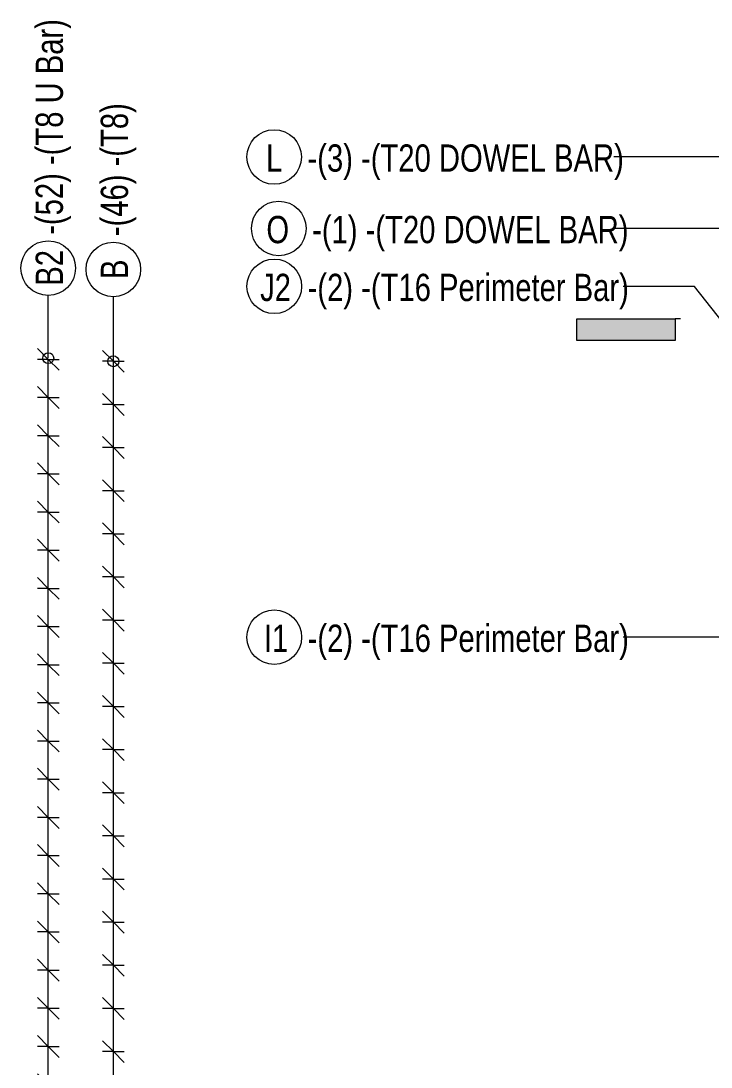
# Model space of a CAD drawing. Header units: millimetres. Extents: x 6744 to 22888, y -3063 to 10037.
# Drawn here: x 6826 to 9986, y 4366 to 9159 of the extents above; entities that cross this region are included whole.
import ezdxf

# ---------------------------------------------------------------- set-up
doc = ezdxf.new("R2010")
doc.units = ezdxf.units.MM
for name, color, linetype, lineweight in [('A-ANNO-DIMS', 211, 'Continuous', 9), ('A-ANNO-DIMS-50', 211, 'Continuous', 9), ('G-ANNO-SYMB', 111, 'Continuous', 9), ('S-RBAR-IDEN', 171, 'Continuous', 9)]:
    doc.layers.add(name, color=color, linetype=linetype, lineweight=lineweight)
doc.styles.add('Arial_1', font='arial.ttf', dxfattribs={"height": 119.0625})
doc.styles.add('Nirmala UI Semilight', font='NirmalaS.ttf', dxfattribs={"width": 0.8, "height": 125})
doc.dimstyles.new('Arrow_Filled_-_2_5_NI_UI_1', dxfattribs={"dimscale": 304.8, "dimtxt": 130.920493, "dimasz": 0.328084, "dimexe": 0.164042, "dimexo": 0.0625, "dimgap": 0.164042, "dimtad": 1, "dimdec": 4, "dimzin": 0, "dimdsep": 46, "dimtxsty": 'Arial_1', "dimblk1": 'OBLIQUE', "dimblk2": 'OBLIQUE', "dimsah": 1, "dimcen": 0.09, "dimazin": 0, "dimtfac": 1, "dimtdec": 4, "dimtix": 1, "dimtmove": 0, "dimatfit": 3, "dimfxl": 0.164042, "dimfxlon": 1, "dimtvp": 1, "dimtolj": 1, "dimtzin": 0, "dimarcsym": 2})

# ---------------------------------------------------------------- blocks, each defined once
blk = doc.blocks.new('Detail View - M_Section Tail - Filled Horizontal-14034-Elevation Front 1')
at = {"layer": 'G-ANNO-SYMB'}
blk.add_hatch(color=256, dxfattribs=at).paths.add_polyline_path([(9822.2, 7694.8), (9822.2, 7794.8), (9372.2, 7794.8), (9372.2, 7694.8)])
for p, q in [((9372.2, 7694.8), (9372.2, 7794.8)), ((9372.2, 7794.8), (9822.2, 7794.8)), ((9822.2, 7794.8), (9822.2, 7694.8)), ((9822.2, 7694.8), (9372.2, 7694.8))]:
    blk.add_line(p, q, dxfattribs=at)
blk = doc.blocks.new('M_Rebar Tag_rfa MARK - ARROW-794226-Elevation Front 1')
at = {"layer": 'S-RBAR-IDEN'}
blk.add_circle((7986, 7943.3), 125, dxfattribs=at)
blk = doc.blocks.new('DIMBLOCK171-Elevation Front 1')
at = {"layer": 'A-ANNO-DIMS-50'}
for p, q in [((7249, 4437.3), (7199, 4487.3)), ((7249, 4437.3), (7199, 4437.3)), ((7249, 4239.7), (7249, 4437.3)), ((7249, 4437.3), (7299, 4387.3)), ((7249, 4437.3), (7299, 4437.3)), ((7249, 4239.7), (7199, 4289.7)), ((7249, 4239.7), (7199, 4239.7)), ((7249, 4239.7), (7299, 4189.7)), ((7249, 4239.7), (7299, 4239.7))]:
    blk.add_line(p, q, dxfattribs=at)
blk = doc.blocks.new('_Oblique')
at = {"color": 0, "linetype": 'ByBlock', "lineweight": -2}
blk.add_line((-0.5, -0.5), (0.5, 0.5), dxfattribs=at)
blk = doc.blocks.new('DIMBLOCK172-Elevation Front 1')
at = {"layer": 'A-ANNO-DIMS-50'}
for p, q in [((7249, 4635), (7199, 4685)), ((7249, 4635), (7199, 4635)), ((7249, 4437.3), (7249, 4635)), ((7249, 4635), (7299, 4585)), ((7249, 4635), (7299, 4635)), ((7249, 4437.3), (7199, 4487.3)), ((7249, 4437.3), (7199, 4437.3)), ((7249, 4437.3), (7299, 4387.3)), ((7249, 4437.3), (7299, 4437.3))]:
    blk.add_line(p, q, dxfattribs=at)
blk = doc.blocks.new('DIMBLOCK173-Elevation Front 1')
at = {"layer": 'A-ANNO-DIMS-50'}
for p, q in [((7249, 4832.7), (7199, 4882.7)), ((7249, 4832.7), (7199, 4832.7)), ((7249, 4635), (7249, 4832.7)), ((7249, 4832.7), (7299, 4782.7)), ((7249, 4832.7), (7299, 4832.7)), ((7249, 4635), (7199, 4685)), ((7249, 4635), (7199, 4635)), ((7249, 4635), (7299, 4585)), ((7249, 4635), (7299, 4635))]:
    blk.add_line(p, q, dxfattribs=at)
blk = doc.blocks.new('DIMBLOCK174-Elevation Front 1')
at = {"layer": 'A-ANNO-DIMS-50'}
for p, q in [((7249, 5030.3), (7199, 5080.3)), ((7249, 5030.3), (7199, 5030.3)), ((7249, 4832.7), (7249, 5030.3)), ((7249, 5030.3), (7299, 4980.3)), ((7249, 5030.3), (7299, 5030.3)), ((7249, 4832.7), (7199, 4882.7)), ((7249, 4832.7), (7199, 4832.7)), ((7249, 4832.7), (7299, 4782.7)), ((7249, 4832.7), (7299, 4832.7))]:
    blk.add_line(p, q, dxfattribs=at)
blk = doc.blocks.new('DIMBLOCK175-Elevation Front 1')
at = {"layer": 'A-ANNO-DIMS-50'}
for p, q in [((7249, 5228), (7199, 5278)), ((7249, 5228), (7199, 5228)), ((7249, 5030.3), (7249, 5228)), ((7249, 5228), (7299, 5178)), ((7249, 5228), (7299, 5228)), ((7249, 5030.3), (7199, 5080.3)), ((7249, 5030.3), (7199, 5030.3)), ((7249, 5030.3), (7299, 4980.3)), ((7249, 5030.3), (7299, 5030.3))]:
    blk.add_line(p, q, dxfattribs=at)
blk = doc.blocks.new('DIMBLOCK176-Elevation Front 1')
at = {"layer": 'A-ANNO-DIMS-50'}
for p, q in [((7249, 5425.7), (7199, 5475.7)), ((7249, 5425.7), (7199, 5425.7)), ((7249, 5228), (7249, 5425.7)), ((7249, 5425.7), (7299, 5375.7)), ((7249, 5425.7), (7299, 5425.7)), ((7249, 5228), (7199, 5278)), ((7249, 5228), (7199, 5228)), ((7249, 5228), (7299, 5178)), ((7249, 5228), (7299, 5228))]:
    blk.add_line(p, q, dxfattribs=at)
blk = doc.blocks.new('DIMBLOCK177-Elevation Front 1')
at = {"layer": 'A-ANNO-DIMS-50'}
for p, q in [((7249, 5623.3), (7199, 5673.3)), ((7249, 5623.3), (7199, 5623.3)), ((7249, 5425.7), (7249, 5623.3)), ((7249, 5623.3), (7299, 5573.3)), ((7249, 5623.3), (7299, 5623.3)), ((7249, 5425.7), (7199, 5475.7)), ((7249, 5425.7), (7199, 5425.7)), ((7249, 5425.7), (7299, 5375.7)), ((7249, 5425.7), (7299, 5425.7))]:
    blk.add_line(p, q, dxfattribs=at)
blk = doc.blocks.new('DIMBLOCK178-Elevation Front 1')
at = {"layer": 'A-ANNO-DIMS-50'}
for p, q in [((7249, 5821), (7199, 5871)), ((7249, 5821), (7199, 5821)), ((7249, 5623.3), (7249, 5821)), ((7249, 5821), (7299, 5771)), ((7249, 5821), (7299, 5821)), ((7249, 5623.3), (7199, 5673.3)), ((7249, 5623.3), (7199, 5623.3)), ((7249, 5623.3), (7299, 5573.3)), ((7249, 5623.3), (7299, 5623.3))]:
    blk.add_line(p, q, dxfattribs=at)
blk = doc.blocks.new('DIMBLOCK179-Elevation Front 1')
at = {"layer": 'A-ANNO-DIMS-50'}
for p, q in [((7249, 6018.7), (7199, 6068.7)), ((7249, 6018.7), (7199, 6018.7)), ((7249, 5821), (7249, 6018.7)), ((7249, 6018.7), (7299, 5968.7)), ((7249, 6018.7), (7299, 6018.7)), ((7249, 5821), (7199, 5871)), ((7249, 5821), (7199, 5821)), ((7249, 5821), (7299, 5771)), ((7249, 5821), (7299, 5821))]:
    blk.add_line(p, q, dxfattribs=at)
blk = doc.blocks.new('DIMBLOCK180-Elevation Front 1')
at = {"layer": 'A-ANNO-DIMS-50'}
for p, q in [((7249, 6216.3), (7199, 6266.3)), ((7249, 6216.3), (7199, 6216.3)), ((7249, 6018.7), (7249, 6216.3)), ((7249, 6216.3), (7299, 6166.3)), ((7249, 6216.3), (7299, 6216.3)), ((7249, 6018.7), (7199, 6068.7)), ((7249, 6018.7), (7199, 6018.7)), ((7249, 6018.7), (7299, 5968.7)), ((7249, 6018.7), (7299, 6018.7))]:
    blk.add_line(p, q, dxfattribs=at)
blk = doc.blocks.new('DIMBLOCK181-Elevation Front 1')
at = {"layer": 'A-ANNO-DIMS-50'}
for p, q in [((7249, 6414), (7199, 6464)), ((7249, 6414), (7199, 6414)), ((7249, 6216.3), (7249, 6414)), ((7249, 6414), (7299, 6364)), ((7249, 6414), (7299, 6414)), ((7249, 6216.3), (7199, 6266.3)), ((7249, 6216.3), (7199, 6216.3)), ((7249, 6216.3), (7299, 6166.3)), ((7249, 6216.3), (7299, 6216.3))]:
    blk.add_line(p, q, dxfattribs=at)
blk = doc.blocks.new('DIMBLOCK182-Elevation Front 1')
at = {"layer": 'A-ANNO-DIMS-50'}
for p, q in [((7249, 6611.7), (7199, 6661.7)), ((7249, 6611.7), (7199, 6611.7)), ((7249, 6414), (7249, 6611.7)), ((7249, 6611.7), (7299, 6561.7)), ((7249, 6611.7), (7299, 6611.7)), ((7249, 6414), (7199, 6464)), ((7249, 6414), (7199, 6414)), ((7249, 6414), (7299, 6364)), ((7249, 6414), (7299, 6414))]:
    blk.add_line(p, q, dxfattribs=at)
blk = doc.blocks.new('DIMBLOCK183-Elevation Front 1')
at = {"layer": 'A-ANNO-DIMS-50'}
for p, q in [((7249, 6809.3), (7199, 6859.3)), ((7249, 6809.3), (7199, 6809.3)), ((7249, 6611.7), (7249, 6809.3)), ((7249, 6809.3), (7299, 6759.3)), ((7249, 6809.3), (7299, 6809.3)), ((7249, 6611.7), (7199, 6661.7)), ((7249, 6611.7), (7199, 6611.7)), ((7249, 6611.7), (7299, 6561.7)), ((7249, 6611.7), (7299, 6611.7))]:
    blk.add_line(p, q, dxfattribs=at)
blk = doc.blocks.new('DIMBLOCK184-Elevation Front 1')
at = {"layer": 'A-ANNO-DIMS-50'}
for p, q in [((7249, 7007), (7199, 7057)), ((7249, 7007), (7199, 7007)), ((7249, 6809.3), (7249, 7007)), ((7249, 7007), (7299, 6957)), ((7249, 7007), (7299, 7007)), ((7249, 6809.3), (7199, 6859.3)), ((7249, 6809.3), (7199, 6809.3)), ((7249, 6809.3), (7299, 6759.3)), ((7249, 6809.3), (7299, 6809.3))]:
    blk.add_line(p, q, dxfattribs=at)
blk = doc.blocks.new('DIMBLOCK185-Elevation Front 1')
at = {"layer": 'A-ANNO-DIMS-50'}
for p, q in [((7249, 7204.7), (7199, 7254.7)), ((7249, 7204.7), (7199, 7204.7)), ((7249, 7007), (7249, 7204.7)), ((7249, 7204.7), (7299, 7154.7)), ((7249, 7204.7), (7299, 7204.7)), ((7249, 7007), (7199, 7057)), ((7249, 7007), (7199, 7007)), ((7249, 7007), (7299, 6957)), ((7249, 7007), (7299, 7007))]:
    blk.add_line(p, q, dxfattribs=at)
blk = doc.blocks.new('DIMBLOCK186-Elevation Front 1')
at = {"layer": 'A-ANNO-DIMS-50'}
for p, q in [((7249, 7402.3), (7199, 7452.3)), ((7249, 7402.3), (7199, 7402.3)), ((7249, 7204.7), (7249, 7402.3)), ((7249, 7402.3), (7299, 7352.3)), ((7249, 7402.3), (7299, 7402.3)), ((7249, 7204.7), (7199, 7254.7)), ((7249, 7204.7), (7199, 7204.7)), ((7249, 7204.7), (7299, 7154.7)), ((7249, 7204.7), (7299, 7204.7))]:
    blk.add_line(p, q, dxfattribs=at)
blk = doc.blocks.new('DIMBLOCK187-Elevation Front 1')
at = {"layer": 'A-ANNO-DIMS-50'}
for p, q in [((7249, 7600), (7199, 7650)), ((7249, 7600), (7199, 7600)), ((7249, 7402.3), (7249, 7600)), ((7249, 7600), (7299, 7550)), ((7249, 7600), (7299, 7600)), ((7249, 7402.3), (7199, 7452.3)), ((7249, 7402.3), (7199, 7402.3)), ((7249, 7402.3), (7299, 7352.3)), ((7249, 7402.3), (7299, 7402.3))]:
    blk.add_line(p, q, dxfattribs=at)
blk = doc.blocks.new('DIMBLOCK188-Elevation Front 1')
at = {"layer": 'A-ANNO-DIMS-50'}
for p, q in [((7249, 7600), (7199, 7650)), ((7249, 7600), (7199, 7600)), ((7249, -1295), (7249, 7600)), ((7249, 7402.3), (7249, 7600)), ((7249, 7600), (7299, 7550)), ((7249, 7600), (7299, 7600)), ((7249, 7402.3), (7199, 7452.3)), ((7249, 7402.3), (7199, 7402.3)), ((7249, 7204.7), (7249, 7402.3)), ((7249, 7402.3), (7299, 7352.3)), ((7249, 7402.3), (7299, 7402.3)), ((7249, 7204.7), (7199, 7254.7)), ((7249, 7204.7), (7199, 7204.7)), ((7249, 7007), (7249, 7204.7)), ((7249, 7204.7), (7299, 7154.7)), ((7249, 7204.7), (7299, 7204.7)), ((7249, 7007), (7199, 7057)), ((7249, 7007), (7199, 7007)), ((7249, 6809.3), (7249, 7007)), ((7249, 7007), (7299, 6957)), ((7249, 7007), (7299, 7007)), ((7249, 6809.3), (7199, 6859.3)), ((7249, 6809.3), (7199, 6809.3)), ((7249, 6611.7), (7249, 6809.3)), ((7249, 6809.3), (7299, 6759.3)), ((7249, 6809.3), (7299, 6809.3)), ((7249, 6611.7), (7199, 6661.7)), ((7249, 6611.7), (7199, 6611.7)), ((7249, 6414), (7249, 6611.7)), ((7249, 6611.7), (7299, 6561.7)), ((7249, 6611.7), (7299, 6611.7)), ((7249, 6414), (7199, 6464)), ((7249, 6414), (7199, 6414)), ((7249, 6216.3), (7249, 6414)), ((7249, 6414), (7299, 6364)), ((7249, 6414), (7299, 6414)), ((7249, 6216.3), (7199, 6266.3)), ((7249, 6216.3), (7199, 6216.3)), ((7249, 6018.7), (7249, 6216.3)), ((7249, 6216.3), (7299, 6166.3)), ((7249, 6216.3), (7299, 6216.3)), ((7249, 6018.7), (7199, 6068.7)), ((7249, 6018.7), (7199, 6018.7)), ((7249, 5821), (7249, 6018.7)), ((7249, 6018.7), (7299, 5968.7)), ((7249, 6018.7), (7299, 6018.7)), ((7249, 5821), (7199, 5871)), ((7249, 5821), (7199, 5821)), ((7249, 5623.3), (7249, 5821)), ((7249, 5821), (7299, 5771)), ((7249, 5821), (7299, 5821)), ((7249, 5623.3), (7199, 5673.3)), ((7249, 5623.3), (7199, 5623.3)), ((7249, 5425.7), (7249, 5623.3)), ((7249, 5623.3), (7299, 5573.3)), ((7249, 5623.3), (7299, 5623.3)), ((7249, 5425.7), (7199, 5475.7)), ((7249, 5425.7), (7199, 5425.7)), ((7249, 5228), (7249, 5425.7)), ((7249, 5425.7), (7299, 5375.7)), ((7249, 5425.7), (7299, 5425.7)), ((7249, 5228), (7199, 5278)), ((7249, 5228), (7199, 5228)), ((7249, 5030.3), (7249, 5228)), ((7249, 5228), (7299, 5178)), ((7249, 5228), (7299, 5228)), ((7249, 5030.3), (7199, 5080.3)), ((7249, 5030.3), (7199, 5030.3)), ((7249, 4832.7), (7249, 5030.3)), ((7249, 5030.3), (7299, 4980.3)), ((7249, 5030.3), (7299, 5030.3)), ((7249, 4832.7), (7199, 4882.7)), ((7249, 4832.7), (7199, 4832.7)), ((7249, 4635), (7249, 4832.7)), ((7249, 4832.7), (7299, 4782.7)), ((7249, 4832.7), (7299, 4832.7)), ((7249, 4635), (7199, 4685)), ((7249, 4635), (7199, 4635)), ((7249, 4437.3), (7249, 4635)), ((7249, 4635), (7299, 4585)), ((7249, 4635), (7299, 4635)), ((7249, 4437.3), (7199, 4487.3)), ((7249, 4437.3), (7199, 4437.3)), ((7249, 4239.7), (7249, 4437.3)), ((7249, 4437.3), (7299, 4387.3)), ((7249, 4437.3), (7299, 4437.3)), ((7249, 4239.7), (7199, 4289.7)), ((7249, 4239.7), (7199, 4239.7)), ((7249, 4042), (7249, 4239.7)), ((7249, 4239.7), (7299, 4189.7)), ((7249, 4239.7), (7299, 4239.7)), ((7249, 4042), (7199, 4092)), ((7249, 4042), (7199, 4042)), ((7249, 3844.3), (7249, 4042)), ((7249, 4042), (7299, 3992)), ((7249, 4042), (7299, 4042)), ((7249, 3844.3), (7199, 3894.3)), ((7249, 3844.3), (7199, 3844.3)), ((7249, 3646.7), (7249, 3844.3)), ((7249, 3844.3), (7299, 3794.3)), ((7249, 3844.3), (7299, 3844.3)), ((7249, 3646.7), (7199, 3696.7)), ((7249, 3646.7), (7199, 3646.7)), ((7249, 3449), (7249, 3646.7)), ((7249, 3646.7), (7299, 3596.7)), ((7249, 3646.7), (7299, 3646.7)), ((7249, 3449), (7199, 3499)), ((7249, 3449), (7199, 3449)), ((7249, 3251.3), (7249, 3449)), ((7249, 3449), (7299, 3399)), ((7249, 3449), (7299, 3449)), ((7249, 3251.3), (7199, 3301.3)), ((7249, 3251.3), (7199, 3251.3)), ((7249, 3053.7), (7249, 3251.3)), ((7249, 3251.3), (7299, 3201.3)), ((7249, 3251.3), (7299, 3251.3)), ((7249, 3053.7), (7199, 3103.7)), ((7249, 3053.7), (7199, 3053.7)), ((7249, 2856), (7249, 3053.7)), ((7249, 3053.7), (7299, 3003.7)), ((7249, 3053.7), (7299, 3053.7)), ((7249, 2856), (7199, 2906)), ((7249, 2856), (7199, 2856)), ((7249, 2658.3), (7249, 2856)), ((7249, 2856), (7299, 2806)), ((7249, 2856), (7299, 2856)), ((7249, 2658.3), (7199, 2708.3)), ((7249, 2658.3), (7199, 2658.3)), ((7249, 2460.7), (7249, 2658.3)), ((7249, 2658.3), (7299, 2608.3)), ((7249, 2658.3), (7299, 2658.3)), ((7249, 2460.7), (7199, 2510.7)), ((7249, 2460.7), (7199, 2460.7)), ((7249, 2263), (7249, 2460.7)), ((7249, 2460.7), (7299, 2410.7)), ((7249, 2460.7), (7299, 2460.7)), ((7249, 2263), (7199, 2313)), ((7249, 2263), (7199, 2263)), ((7249, 2065.3), (7249, 2263)), ((7249, 2263), (7299, 2213)), ((7249, 2263), (7299, 2263)), ((7249, 2065.3), (7199, 2115.3)), ((7249, 2065.3), (7199, 2065.3)), ((7249, 1867.7), (7249, 2065.3)), ((7249, 2065.3), (7299, 2015.3)), ((7249, 2065.3), (7299, 2065.3)), ((7249, 1867.7), (7199, 1917.7)), ((7249, 1867.7), (7199, 1867.7)), ((7249, 1670), (7249, 1867.7)), ((7249, 1867.7), (7299, 1817.7)), ((7249, 1867.7), (7299, 1867.7)), ((7249, 1670), (7199, 1720)), ((7249, 1670), (7199, 1670)), ((7249, 1472.3), (7249, 1670)), ((7249, 1670), (7299, 1620)), ((7249, 1670), (7299, 1670)), ((7249, 1472.3), (7199, 1522.3)), ((7249, 1472.3), (7199, 1472.3)), ((7249, 1274.7), (7249, 1472.3)), ((7249, 1472.3), (7299, 1422.3)), ((7249, 1472.3), (7299, 1472.3)), ((7249, 1274.7), (7199, 1324.7)), ((7249, 1274.7), (7199, 1274.7)), ((7249, 1077), (7249, 1274.7)), ((7249, 1274.7), (7299, 1224.7)), ((7249, 1274.7), (7299, 1274.7)), ((7249, 1077), (7199, 1127)), ((7249, 1077), (7199, 1077)), ((7249, 879.3), (7249, 1077)), ((7249, 1077), (7299, 1027)), ((7249, 1077), (7299, 1077)), ((7249, 879.3), (7199, 929.3)), ((7249, 879.3), (7199, 879.3)), ((7249, 681.7), (7249, 879.3)), ((7249, 879.3), (7299, 829.3)), ((7249, 879.3), (7299, 879.3)), ((7249, 681.7), (7199, 731.7)), ((7249, 681.7), (7199, 681.7)), ((7249, 484), (7249, 681.7)), ((7249, 681.7), (7299, 631.7)), ((7249, 681.7), (7299, 681.7)), ((7249, 484), (7199, 534)), ((7249, 484), (7199, 484)), ((7249, 286.3), (7249, 484)), ((7249, 484), (7299, 434)), ((7249, 484), (7299, 484)), ((7249, 286.3), (7199, 336.3)), ((7249, 286.3), (7199, 286.3)), ((7249, 88.7), (7249, 286.3)), ((7249, 286.3), (7299, 236.3)), ((7249, 286.3), (7299, 286.3)), ((7249, 88.7), (7199, 138.7)), ((7249, 88.7), (7199, 88.7)), ((7249, -109), (7249, 88.7)), ((7249, 88.7), (7299, 38.7)), ((7249, 88.7), (7299, 88.7)), ((7249, -109), (7199, -59)), ((7249, -109), (7199, -109)), ((7249, -306.7), (7249, -109)), ((7249, -109), (7299, -159)), ((7249, -109), (7299, -109)), ((7249, -306.7), (7199, -256.7)), ((7249, -306.7), (7199, -306.7)), ((7249, -504.3), (7249, -306.7)), ((7249, -306.7), (7299, -356.7)), ((7249, -306.7), (7299, -306.7)), ((7249, -504.3), (7199, -454.3)), ((7249, -504.3), (7199, -504.3)), ((7249, -702), (7249, -504.3)), ((7249, -504.3), (7299, -554.3)), ((7249, -504.3), (7299, -504.3)), ((7249, -702), (7199, -652)), ((7249, -702), (7199, -702)), ((7249, -899.7), (7249, -702)), ((7249, -702), (7299, -752)), ((7249, -702), (7299, -702)), ((7249, -899.7), (7199, -849.7)), ((7249, -899.7), (7199, -899.7)), ((7249, -1097.3), (7249, -899.7)), ((7249, -899.7), (7299, -949.7)), ((7249, -899.7), (7299, -899.7)), ((7249, -1097.3), (7199, -1047.3)), ((7249, -1097.3), (7199, -1097.3)), ((7249, -1295), (7249, -1097.3)), ((7249, -1097.3), (7299, -1147.3)), ((7249, -1097.3), (7299, -1097.3)), ((7249, -1295), (7199, -1245)), ((7249, -1295), (7199, -1295)), ((7249, -1295), (7299, -1345)), ((7249, -1295), (7299, -1295))]:
    blk.add_line(p, q, dxfattribs=at)
blk = doc.blocks.new('_None')
blk = doc.blocks.new('DIMBLOCK221-Elevation Front 1')
at = {"layer": 'A-ANNO-DIMS-50'}
for p, q in [((6951, 4461), (6901, 4511)), ((6951, 4461), (6901, 4461)), ((6951, 4286.1), (6951, 4461)), ((6951, 4461), (7001, 4411)), ((6951, 4461), (7001, 4461)), ((6951, 4286.1), (6901, 4336.1)), ((6951, 4286.1), (6901, 4286.1)), ((6951, 4286.1), (7001, 4236.1)), ((6951, 4286.1), (7001, 4286.1))]:
    blk.add_line(p, q, dxfattribs=at)
blk = doc.blocks.new('DIMBLOCK222-Elevation Front 1')
at = {"layer": 'A-ANNO-DIMS-50'}
for p, q in [((6951, 4635.9), (6901, 4685.9)), ((6951, 4635.9), (6901, 4635.9)), ((6951, 4461), (6951, 4635.9)), ((6951, 4635.9), (7001, 4585.9)), ((6951, 4635.9), (7001, 4635.9)), ((6951, 4461), (6901, 4511)), ((6951, 4461), (6901, 4461)), ((6951, 4461), (7001, 4411)), ((6951, 4461), (7001, 4461))]:
    blk.add_line(p, q, dxfattribs=at)
blk = doc.blocks.new('DIMBLOCK223-Elevation Front 1')
at = {"layer": 'A-ANNO-DIMS-50'}
for p, q in [((6951, 4810.7), (6901, 4860.7)), ((6951, 4810.7), (6901, 4810.7)), ((6951, 4635.9), (6951, 4810.7)), ((6951, 4810.7), (7001, 4760.7)), ((6951, 4810.7), (7001, 4810.7)), ((6951, 4635.9), (6901, 4685.9)), ((6951, 4635.9), (6901, 4635.9)), ((6951, 4635.9), (7001, 4585.9)), ((6951, 4635.9), (7001, 4635.9))]:
    blk.add_line(p, q, dxfattribs=at)
blk = doc.blocks.new('DIMBLOCK224-Elevation Front 1')
at = {"layer": 'A-ANNO-DIMS-50'}
for p, q in [((6951, 4985.6), (6901, 5035.6)), ((6951, 4985.6), (6901, 4985.6)), ((6951, 4810.7), (6951, 4985.6)), ((6951, 4985.6), (7001, 4935.6)), ((6951, 4985.6), (7001, 4985.6)), ((6951, 4810.7), (6901, 4860.7)), ((6951, 4810.7), (6901, 4810.7)), ((6951, 4810.7), (7001, 4760.7)), ((6951, 4810.7), (7001, 4810.7))]:
    blk.add_line(p, q, dxfattribs=at)
blk = doc.blocks.new('DIMBLOCK225-Elevation Front 1')
at = {"layer": 'A-ANNO-DIMS-50'}
for p, q in [((6951, 5160.5), (6901, 5210.5)), ((6951, 5160.5), (6901, 5160.5)), ((6951, 4985.6), (6951, 5160.5)), ((6951, 5160.5), (7001, 5110.5)), ((6951, 5160.5), (7001, 5160.5)), ((6951, 4985.6), (6901, 5035.6)), ((6951, 4985.6), (6901, 4985.6)), ((6951, 4985.6), (7001, 4935.6)), ((6951, 4985.6), (7001, 4985.6))]:
    blk.add_line(p, q, dxfattribs=at)
blk = doc.blocks.new('DIMBLOCK226-Elevation Front 1')
at = {"layer": 'A-ANNO-DIMS-50'}
for p, q in [((6951, 5335.4), (6901, 5385.4)), ((6951, 5335.4), (6901, 5335.4)), ((6951, 5160.5), (6951, 5335.4)), ((6951, 5335.4), (7001, 5285.4)), ((6951, 5335.4), (7001, 5335.4)), ((6951, 5160.5), (6901, 5210.5)), ((6951, 5160.5), (6901, 5160.5)), ((6951, 5160.5), (7001, 5110.5)), ((6951, 5160.5), (7001, 5160.5))]:
    blk.add_line(p, q, dxfattribs=at)
blk = doc.blocks.new('DIMBLOCK227-Elevation Front 1')
at = {"layer": 'A-ANNO-DIMS-50'}
for p, q in [((6951, 5510.2), (6901, 5560.2)), ((6951, 5510.2), (6901, 5510.2)), ((6951, 5335.4), (6951, 5510.2)), ((6951, 5510.2), (7001, 5460.2)), ((6951, 5510.2), (7001, 5510.2)), ((6951, 5335.4), (6901, 5385.4)), ((6951, 5335.4), (6901, 5335.4)), ((6951, 5335.4), (7001, 5285.4)), ((6951, 5335.4), (7001, 5335.4))]:
    blk.add_line(p, q, dxfattribs=at)
blk = doc.blocks.new('DIMBLOCK228-Elevation Front 1')
at = {"layer": 'A-ANNO-DIMS-50'}
for p, q in [((6951, 5685.1), (6901, 5735.1)), ((6951, 5685.1), (6901, 5685.1)), ((6951, 5510.2), (6951, 5685.1)), ((6951, 5685.1), (7001, 5635.1)), ((6951, 5685.1), (7001, 5685.1)), ((6951, 5510.2), (6901, 5560.2)), ((6951, 5510.2), (6901, 5510.2)), ((6951, 5510.2), (7001, 5460.2)), ((6951, 5510.2), (7001, 5510.2))]:
    blk.add_line(p, q, dxfattribs=at)
blk = doc.blocks.new('DIMBLOCK229-Elevation Front 1')
at = {"layer": 'A-ANNO-DIMS-50'}
for p, q in [((6951, 5860), (6901, 5910)), ((6951, 5860), (6901, 5860)), ((6951, 5685.1), (6951, 5860)), ((6951, 5860), (7001, 5810)), ((6951, 5860), (7001, 5860)), ((6951, 5685.1), (6901, 5735.1)), ((6951, 5685.1), (6901, 5685.1)), ((6951, 5685.1), (7001, 5635.1)), ((6951, 5685.1), (7001, 5685.1))]:
    blk.add_line(p, q, dxfattribs=at)
blk = doc.blocks.new('DIMBLOCK230-Elevation Front 1')
at = {"layer": 'A-ANNO-DIMS-50'}
for p, q in [((6951, 6034.8), (6901, 6084.8)), ((6951, 6034.8), (6901, 6034.8)), ((6951, 5860), (6951, 6034.8)), ((6951, 6034.8), (7001, 5984.8)), ((6951, 6034.8), (7001, 6034.8)), ((6951, 5860), (6901, 5910)), ((6951, 5860), (6901, 5860)), ((6951, 5860), (7001, 5810)), ((6951, 5860), (7001, 5860))]:
    blk.add_line(p, q, dxfattribs=at)
blk = doc.blocks.new('DIMBLOCK231-Elevation Front 1')
at = {"layer": 'A-ANNO-DIMS-50'}
for p, q in [((6951, 6209.7), (6901, 6259.7)), ((6951, 6209.7), (6901, 6209.7)), ((6951, 6034.8), (6951, 6209.7)), ((6951, 6209.7), (7001, 6159.7)), ((6951, 6209.7), (7001, 6209.7)), ((6951, 6034.8), (6901, 6084.8)), ((6951, 6034.8), (6901, 6034.8)), ((6951, 6034.8), (7001, 5984.8)), ((6951, 6034.8), (7001, 6034.8))]:
    blk.add_line(p, q, dxfattribs=at)
blk = doc.blocks.new('DIMBLOCK232-Elevation Front 1')
at = {"layer": 'A-ANNO-DIMS-50'}
for p, q in [((6951, 6384.6), (6901, 6434.6)), ((6951, 6384.6), (6901, 6384.6)), ((6951, 6209.7), (6951, 6384.6)), ((6951, 6384.6), (7001, 6334.6)), ((6951, 6384.6), (7001, 6384.6)), ((6951, 6209.7), (6901, 6259.7)), ((6951, 6209.7), (6901, 6209.7)), ((6951, 6209.7), (7001, 6159.7)), ((6951, 6209.7), (7001, 6209.7))]:
    blk.add_line(p, q, dxfattribs=at)
blk = doc.blocks.new('DIMBLOCK233-Elevation Front 1')
at = {"layer": 'A-ANNO-DIMS-50'}
for p, q in [((6951, 6559.5), (6901, 6609.5)), ((6951, 6559.5), (6901, 6559.5)), ((6951, 6384.6), (6951, 6559.5)), ((6951, 6559.5), (7001, 6509.5)), ((6951, 6559.5), (7001, 6559.5)), ((6951, 6384.6), (6901, 6434.6)), ((6951, 6384.6), (6901, 6384.6)), ((6951, 6384.6), (7001, 6334.6)), ((6951, 6384.6), (7001, 6384.6))]:
    blk.add_line(p, q, dxfattribs=at)
blk = doc.blocks.new('DIMBLOCK234-Elevation Front 1')
at = {"layer": 'A-ANNO-DIMS-50'}
for p, q in [((6951, 6734.3), (6901, 6784.3)), ((6951, 6734.3), (6901, 6734.3)), ((6951, 6559.5), (6951, 6734.3)), ((6951, 6734.3), (7001, 6684.3)), ((6951, 6734.3), (7001, 6734.3)), ((6951, 6559.5), (6901, 6609.5)), ((6951, 6559.5), (6901, 6559.5)), ((6951, 6559.5), (7001, 6509.5)), ((6951, 6559.5), (7001, 6559.5))]:
    blk.add_line(p, q, dxfattribs=at)
blk = doc.blocks.new('DIMBLOCK235-Elevation Front 1')
at = {"layer": 'A-ANNO-DIMS-50'}
for p, q in [((6951, 6909.2), (6901, 6959.2)), ((6951, 6909.2), (6901, 6909.2)), ((6951, 6734.3), (6951, 6909.2)), ((6951, 6909.2), (7001, 6859.2)), ((6951, 6909.2), (7001, 6909.2)), ((6951, 6734.3), (6901, 6784.3)), ((6951, 6734.3), (6901, 6734.3)), ((6951, 6734.3), (7001, 6684.3)), ((6951, 6734.3), (7001, 6734.3))]:
    blk.add_line(p, q, dxfattribs=at)
blk = doc.blocks.new('DIMBLOCK236-Elevation Front 1')
at = {"layer": 'A-ANNO-DIMS-50'}
for p, q in [((6951, 7084.1), (6901, 7134.1)), ((6951, 7084.1), (6901, 7084.1)), ((6951, 6909.2), (6951, 7084.1)), ((6951, 7084.1), (7001, 7034.1)), ((6951, 7084.1), (7001, 7084.1)), ((6951, 6909.2), (6901, 6959.2)), ((6951, 6909.2), (6901, 6909.2)), ((6951, 6909.2), (7001, 6859.2)), ((6951, 6909.2), (7001, 6909.2))]:
    blk.add_line(p, q, dxfattribs=at)
blk = doc.blocks.new('DIMBLOCK237-Elevation Front 1')
at = {"layer": 'A-ANNO-DIMS-50'}
for p, q in [((6951, 7259), (6901, 7309)), ((6951, 7259), (6901, 7259)), ((6951, 7084.1), (6951, 7259)), ((6951, 7259), (7001, 7209)), ((6951, 7259), (7001, 7259)), ((6951, 7084.1), (6901, 7134.1)), ((6951, 7084.1), (6901, 7084.1)), ((6951, 7084.1), (7001, 7034.1)), ((6951, 7084.1), (7001, 7084.1))]:
    blk.add_line(p, q, dxfattribs=at)
blk = doc.blocks.new('DIMBLOCK238-Elevation Front 1')
at = {"layer": 'A-ANNO-DIMS-50'}
for p, q in [((6951, 7433.8), (6901, 7483.8)), ((6951, 7433.8), (6901, 7433.8)), ((6951, 7259), (6951, 7433.8)), ((6951, 7433.8), (7001, 7383.8)), ((6951, 7433.8), (7001, 7433.8)), ((6951, 7259), (6901, 7309)), ((6951, 7259), (6901, 7259)), ((6951, 7259), (7001, 7209)), ((6951, 7259), (7001, 7259))]:
    blk.add_line(p, q, dxfattribs=at)
blk = doc.blocks.new('DIMBLOCK239-Elevation Front 1')
at = {"layer": 'A-ANNO-DIMS-50'}
for p, q in [((6951, 7608.7), (6901, 7658.7)), ((6951, 7608.7), (6901, 7608.7)), ((6951, 7433.8), (6951, 7608.7)), ((6951, 7608.7), (7001, 7558.7)), ((6951, 7608.7), (7001, 7608.7)), ((6951, 7433.8), (6901, 7483.8)), ((6951, 7433.8), (6901, 7433.8)), ((6951, 7433.8), (7001, 7383.8)), ((6951, 7433.8), (7001, 7433.8))]:
    blk.add_line(p, q, dxfattribs=at)
blk = doc.blocks.new('DIMBLOCK240-Elevation Front 1')
at = {"layer": 'A-ANNO-DIMS-50'}
for p, q in [((6951, 7608.7), (6901, 7658.7)), ((6951, 7608.7), (6901, 7608.7)), ((6951, -1309.8), (6951, 7608.7)), ((6951, 7433.8), (6951, 7608.7)), ((6951, 7608.7), (7001, 7558.7)), ((6951, 7608.7), (7001, 7608.7)), ((6951, 7433.8), (6901, 7483.8)), ((6951, 7433.8), (6901, 7433.8)), ((6951, 7259), (6951, 7433.8)), ((6951, 7433.8), (7001, 7383.8)), ((6951, 7433.8), (7001, 7433.8)), ((6951, 7259), (6901, 7309)), ((6951, 7259), (6901, 7259)), ((6951, 7084.1), (6951, 7259)), ((6951, 7259), (7001, 7209)), ((6951, 7259), (7001, 7259)), ((6951, 7084.1), (6901, 7134.1)), ((6951, 7084.1), (6901, 7084.1)), ((6951, 6909.2), (6951, 7084.1)), ((6951, 7084.1), (7001, 7034.1)), ((6951, 7084.1), (7001, 7084.1)), ((6951, 6909.2), (6901, 6959.2)), ((6951, 6909.2), (6901, 6909.2)), ((6951, 6734.3), (6951, 6909.2)), ((6951, 6909.2), (7001, 6859.2)), ((6951, 6909.2), (7001, 6909.2)), ((6951, 6734.3), (6901, 6784.3)), ((6951, 6734.3), (6901, 6734.3)), ((6951, 6559.5), (6951, 6734.3)), ((6951, 6734.3), (7001, 6684.3)), ((6951, 6734.3), (7001, 6734.3)), ((6951, 6559.5), (6901, 6609.5)), ((6951, 6559.5), (6901, 6559.5)), ((6951, 6384.6), (6951, 6559.5)), ((6951, 6559.5), (7001, 6509.5)), ((6951, 6559.5), (7001, 6559.5)), ((6951, 6384.6), (6901, 6434.6)), ((6951, 6384.6), (6901, 6384.6)), ((6951, 6209.7), (6951, 6384.6)), ((6951, 6384.6), (7001, 6334.6)), ((6951, 6384.6), (7001, 6384.6)), ((6951, 6209.7), (6901, 6259.7)), ((6951, 6209.7), (6901, 6209.7)), ((6951, 6034.8), (6951, 6209.7)), ((6951, 6209.7), (7001, 6159.7)), ((6951, 6209.7), (7001, 6209.7)), ((6951, 6034.8), (6901, 6084.8)), ((6951, 6034.8), (6901, 6034.8)), ((6951, 5860), (6951, 6034.8)), ((6951, 6034.8), (7001, 5984.8)), ((6951, 6034.8), (7001, 6034.8)), ((6951, 5860), (6901, 5910)), ((6951, 5860), (6901, 5860)), ((6951, 5685.1), (6951, 5860)), ((6951, 5860), (7001, 5810)), ((6951, 5860), (7001, 5860)), ((6951, 5685.1), (6901, 5735.1)), ((6951, 5685.1), (6901, 5685.1)), ((6951, 5510.2), (6951, 5685.1)), ((6951, 5685.1), (7001, 5635.1)), ((6951, 5685.1), (7001, 5685.1)), ((6951, 5510.2), (6901, 5560.2)), ((6951, 5510.2), (6901, 5510.2)), ((6951, 5335.4), (6951, 5510.2)), ((6951, 5510.2), (7001, 5460.2)), ((6951, 5510.2), (7001, 5510.2)), ((6951, 5335.4), (6901, 5385.4)), ((6951, 5335.4), (6901, 5335.4)), ((6951, 5160.5), (6951, 5335.4)), ((6951, 5335.4), (7001, 5285.4)), ((6951, 5335.4), (7001, 5335.4)), ((6951, 5160.5), (6901, 5210.5)), ((6951, 5160.5), (6901, 5160.5)), ((6951, 4985.6), (6951, 5160.5)), ((6951, 5160.5), (7001, 5110.5)), ((6951, 5160.5), (7001, 5160.5)), ((6951, 4985.6), (6901, 5035.6)), ((6951, 4985.6), (6901, 4985.6)), ((6951, 4810.7), (6951, 4985.6)), ((6951, 4985.6), (7001, 4935.6)), ((6951, 4985.6), (7001, 4985.6)), ((6951, 4810.7), (6901, 4860.7)), ((6951, 4810.7), (6901, 4810.7)), ((6951, 4635.9), (6951, 4810.7)), ((6951, 4810.7), (7001, 4760.7)), ((6951, 4810.7), (7001, 4810.7)), ((6951, 4635.9), (6901, 4685.9)), ((6951, 4635.9), (6901, 4635.9)), ((6951, 4461), (6951, 4635.9)), ((6951, 4635.9), (7001, 4585.9)), ((6951, 4635.9), (7001, 4635.9)), ((6951, 4461), (6901, 4511)), ((6951, 4461), (6901, 4461)), ((6951, 4286.1), (6951, 4461)), ((6951, 4461), (7001, 4411)), ((6951, 4461), (7001, 4461)), ((6951, 4286.1), (6901, 4336.1)), ((6951, 4286.1), (6901, 4286.1)), ((6951, 4111.3), (6951, 4286.1)), ((6951, 4286.1), (7001, 4236.1)), ((6951, 4286.1), (7001, 4286.1)), ((6951, 4111.3), (6901, 4161.3)), ((6951, 4111.3), (6901, 4111.3)), ((6951, 3936.4), (6951, 4111.3)), ((6951, 4111.3), (7001, 4061.3)), ((6951, 4111.3), (7001, 4111.3)), ((6951, 3936.4), (6901, 3986.4)), ((6951, 3936.4), (6901, 3936.4)), ((6951, 3761.5), (6951, 3936.4)), ((6951, 3936.4), (7001, 3886.4)), ((6951, 3936.4), (7001, 3936.4)), ((6951, 3761.5), (6901, 3811.5)), ((6951, 3761.5), (6901, 3761.5)), ((6951, 3586.6), (6951, 3761.5)), ((6951, 3761.5), (7001, 3711.5)), ((6951, 3761.5), (7001, 3761.5)), ((6951, 3586.6), (6901, 3636.6)), ((6951, 3586.6), (6901, 3586.6)), ((6951, 3411.8), (6951, 3586.6)), ((6951, 3586.6), (7001, 3536.6)), ((6951, 3586.6), (7001, 3586.6)), ((6951, 3411.8), (6901, 3461.8)), ((6951, 3411.8), (6901, 3411.8)), ((6951, 3236.9), (6951, 3411.8)), ((6951, 3411.8), (7001, 3361.8)), ((6951, 3411.8), (7001, 3411.8)), ((6951, 3236.9), (6901, 3286.9)), ((6951, 3236.9), (6901, 3236.9)), ((6951, 3062), (6951, 3236.9)), ((6951, 3236.9), (7001, 3186.9)), ((6951, 3236.9), (7001, 3236.9)), ((6951, 3062), (6901, 3112)), ((6951, 3062), (6901, 3062)), ((6951, 2887.2), (6951, 3062)), ((6951, 3062), (7001, 3012)), ((6951, 3062), (7001, 3062)), ((6951, 2887.2), (6901, 2937.2)), ((6951, 2887.2), (6901, 2887.2)), ((6951, 2712.3), (6951, 2887.2)), ((6951, 2887.2), (7001, 2837.2)), ((6951, 2887.2), (7001, 2887.2)), ((6951, 2712.3), (6901, 2762.3)), ((6951, 2712.3), (6901, 2712.3)), ((6951, 2537.4), (6951, 2712.3)), ((6951, 2712.3), (7001, 2662.3)), ((6951, 2712.3), (7001, 2712.3)), ((6951, 2537.4), (6901, 2587.4)), ((6951, 2537.4), (6901, 2537.4)), ((6951, 2362.5), (6951, 2537.4)), ((6951, 2537.4), (7001, 2487.4)), ((6951, 2537.4), (7001, 2537.4)), ((6951, 2362.5), (6901, 2412.5)), ((6951, 2362.5), (6901, 2362.5)), ((6951, 2187.7), (6951, 2362.5)), ((6951, 2362.5), (7001, 2312.5)), ((6951, 2362.5), (7001, 2362.5)), ((6951, 2187.7), (6901, 2237.7)), ((6951, 2187.7), (6901, 2187.7)), ((6951, 2012.8), (6951, 2187.7)), ((6951, 2187.7), (7001, 2137.7)), ((6951, 2187.7), (7001, 2187.7)), ((6951, 2012.8), (6901, 2062.8)), ((6951, 2012.8), (6901, 2012.8)), ((6951, 1837.9), (6951, 2012.8)), ((6951, 2012.8), (7001, 1962.8)), ((6951, 2012.8), (7001, 2012.8)), ((6951, 1837.9), (6901, 1887.9)), ((6951, 1837.9), (6901, 1837.9)), ((6951, 1663.1), (6951, 1837.9)), ((6951, 1837.9), (7001, 1787.9)), ((6951, 1837.9), (7001, 1837.9)), ((6951, 1663.1), (6901, 1713.1)), ((6951, 1663.1), (6901, 1663.1)), ((6951, 1488.2), (6951, 1663.1)), ((6951, 1663.1), (7001, 1613.1)), ((6951, 1663.1), (7001, 1663.1)), ((6951, 1488.2), (6901, 1538.2)), ((6951, 1488.2), (6901, 1488.2)), ((6951, 1313.3), (6951, 1488.2)), ((6951, 1488.2), (7001, 1438.2)), ((6951, 1488.2), (7001, 1488.2)), ((6951, 1313.3), (6901, 1363.3)), ((6951, 1313.3), (6901, 1313.3)), ((6951, 1138.4), (6951, 1313.3)), ((6951, 1313.3), (7001, 1263.3)), ((6951, 1313.3), (7001, 1313.3)), ((6951, 1138.4), (6901, 1188.4)), ((6951, 1138.4), (6901, 1138.4)), ((6951, 963.6), (6951, 1138.4)), ((6951, 1138.4), (7001, 1088.4)), ((6951, 1138.4), (7001, 1138.4)), ((6951, 963.6), (6901, 1013.6)), ((6951, 963.6), (6901, 963.6)), ((6951, 788.7), (6951, 963.6)), ((6951, 963.6), (7001, 913.6)), ((6951, 963.6), (7001, 963.6)), ((6951, 788.7), (6901, 838.7)), ((6951, 788.7), (6901, 788.7)), ((6951, 613.8), (6951, 788.7)), ((6951, 788.7), (7001, 738.7)), ((6951, 788.7), (7001, 788.7)), ((6951, 613.8), (6901, 663.8)), ((6951, 613.8), (6901, 613.8)), ((6951, 438.9), (6951, 613.8)), ((6951, 613.8), (7001, 563.8)), ((6951, 613.8), (7001, 613.8)), ((6951, 438.9), (6901, 488.9)), ((6951, 438.9), (6901, 438.9)), ((6951, 264.1), (6951, 438.9)), ((6951, 438.9), (7001, 388.9)), ((6951, 438.9), (7001, 438.9)), ((6951, 264.1), (6901, 314.1)), ((6951, 264.1), (6901, 264.1)), ((6951, 89.2), (6951, 264.1)), ((6951, 264.1), (7001, 214.1)), ((6951, 264.1), (7001, 264.1)), ((6951, 89.2), (6901, 139.2)), ((6951, 89.2), (6901, 89.2)), ((6951, -85.7), (6951, 89.2)), ((6951, 89.2), (7001, 39.2)), ((6951, 89.2), (7001, 89.2)), ((6951, -85.7), (6901, -35.7)), ((6951, -85.7), (6901, -85.7)), ((6951, -260.5), (6951, -85.7)), ((6951, -85.7), (7001, -135.7)), ((6951, -85.7), (7001, -85.7)), ((6951, -260.5), (6901, -210.5)), ((6951, -260.5), (6901, -260.5)), ((6951, -435.4), (6951, -260.5)), ((6951, -260.5), (7001, -310.5)), ((6951, -260.5), (7001, -260.5)), ((6951, -435.4), (6901, -385.4)), ((6951, -435.4), (6901, -435.4)), ((6951, -610.3), (6951, -435.4)), ((6951, -435.4), (7001, -485.4)), ((6951, -435.4), (7001, -435.4)), ((6951, -610.3), (6901, -560.3)), ((6951, -610.3), (6901, -610.3)), ((6951, -785.2), (6951, -610.3)), ((6951, -610.3), (7001, -660.3)), ((6951, -610.3), (7001, -610.3)), ((6951, -785.2), (6901, -735.2)), ((6951, -785.2), (6901, -785.2)), ((6951, -960), (6951, -785.2)), ((6951, -785.2), (7001, -835.2)), ((6951, -785.2), (7001, -785.2)), ((6951, -960), (6901, -910)), ((6951, -960), (6901, -960)), ((6951, -1134.9), (6951, -960)), ((6951, -960), (7001, -1010)), ((6951, -960), (7001, -960)), ((6951, -1134.9), (6901, -1084.9)), ((6951, -1134.9), (6901, -1134.9)), ((6951, -1309.8), (6951, -1134.9)), ((6951, -1134.9), (7001, -1184.9)), ((6951, -1134.9), (7001, -1134.9)), ((6951, -1309.8), (6901, -1259.8)), ((6951, -1309.8), (6901, -1309.8)), ((6951, -1309.8), (7001, -1359.8)), ((6951, -1309.8), (7001, -1309.8))]:
    blk.add_line(p, q, dxfattribs=at)
blk = doc.blocks.new('M_Rebar Tag_rfa MARK - DOT 1 MM-794228-Elevation Front 1')
at = {"layer": 'S-RBAR-IDEN'}
blk.add_circle((12615.5, 9050.7), 125, dxfattribs=at)

msp = doc.modelspace()

# ---------------------------------------------------------------- linework, layer by layer
at = {"layer": 'G-ANNO-SYMB'}
msp.add_line((9845.85853, 7794.81652), (9822.18009, 7794.81652), dxfattribs=at)
at = {"layer": 'S-RBAR-IDEN'}
for p, q in [((10343.194, 8536.0566), (9540.60262, 8536.0566)), ((10212.22042, 8208.43365), (9540.60262, 8208.43365)), ((9910.36412, 7943.27141), (9583.53525, 7943.27141)), ((10192.46282, 7583.45164), (9910.36412, 7943.27141)), ((6950.70732, 7614.35888), (6950.70732, 7901.75041)), ((7248.97057, 7599.99016), (7248.97057, 7895.59532)), ((10174.56243, 6335.93217), (9583.53525, 6335.93217))]:
    msp.add_line(p, q, dxfattribs=at)
for centre in [(6950.70732, 7614.35888), (7248.97057, 7599.99016)]:
    msp.add_circle(centre, 25, dxfattribs=at)

# ---------------------------------------------------------------- block references
at = {"layer": 'G-ANNO-SYMB'}
msp.add_blockref('Detail View - M_Section Tail - Filled Horizontal-14034-Elevation Front 1', (0, 0), dxfattribs=at)
at = {"layer": 'S-RBAR-IDEN'}
for p in [(-0.53263, 592.78519), (20.66737, 265.16224), (0, 0), (0, -1607.33924)]:
    msp.add_blockref('M_Rebar Tag_rfa MARK - ARROW-794226-Elevation Front 1', p, dxfattribs=at)
at = {"layer": 'S-RBAR-IDEN', "rotation": 89.99999999999991}
for p in [(16001.43014, -4588.73576), (16299.69339, -4594.89085)]:
    msp.add_blockref('M_Rebar Tag_rfa MARK - DOT 1 MM-794228-Elevation Front 1', p, dxfattribs=at)

# ---------------------------------------------------------------- texts
at = {"layer": 'S-RBAR-IDEN', "char_height": 125, "attachment_point": 1, "rotation": 90, "style": 'Nirmala UI Semilight'}
for s, insert, width in [('-(52) -(T8 U Bar)', (6893.10494, 8179.5146), 1180.084), ('-(46) -(T8)', (7191.36819, 8173.35951), 734.34575), ('B2', (6893.10494, 7946.18895), 185.9915), ('B', (7191.36819, 7977.03386), 96.2025)]:
    msp.add_mtext(s, dxfattribs=dict(at, insert=insert, width=width))
at = {"layer": 'S-RBAR-IDEN', "char_height": 125, "attachment_point": 1, "style": 'Nirmala UI Semilight'}
for s, insert, width in [('L', (7948.47698, 8593.65897), 80.16875), ('-(3) -(T20 DOWEL BAR)', (8138.20262, 8593.65897), 1696.37075), ('O', (7949.87698, 8266.03603), 128.27), ('-(1) -(T20 DOWEL BAR)', (8159.40262, 8266.03603), 1670.71675), ('-(2) -(T16 Perimeter Bar)', (8138.73525, 8000.87378), 1747.67875), ('J2', (7921.20961, 8000.87378), 147.5105), ('I1', (7938.40961, 6393.53455), 105.82275), ('-(2) -(T16 Perimeter Bar)', (8138.73525, 6393.53455), 1747.67875)]:
    msp.add_mtext(s, dxfattribs=dict(at, insert=insert, width=width))

# ---------------------------------------------------------------- dimensions: what is measured, and where the dimension line sits
at = {"layer": 'A-ANNO-DIMS'}
for base, p1, p2, text, override, picture, middle in [((6950.95619, 7608.69684), (7000.95619, -1309.77075), (7000.95619, 7608.69684), '8918', {"dimpost": '<>', "dimblk1": 'None', "dimblk2": 'None', "dimsah": 1, "dimfxl": 8918.467586}, 'DIMBLOCK240-Elevation Front 1', (6840.16609, 3149.46305)), ((6950.95619, 7608.69684), (7000.95619, 7433.82493), (7000.95619, 7608.69684), ' ', {"dimpost": '<>', "dimfxl": 174.871913}, 'DIMBLOCK239-Elevation Front 1', (6950.95619, 7521.26088)), ((7248.97142, 7600), (7298.97142, -1295), (7298.97142, 7600), '8895', {"dimpost": '<>', "dimblk1": 'None', "dimblk2": 'None', "dimsah": 1, "dimfxl": 8895}, 'DIMBLOCK188-Elevation Front 1', (7138.18132, 3152.5)), ((7248.97142, 7600), (7298.97142, 7402.33333), (7298.97142, 7600), ' ', {"dimpost": '<>', "dimfxl": 197.666667}, 'DIMBLOCK187-Elevation Front 1', (7248.97142, 7501.16667)), ((6950.95619, 7433.82493), (7000.95619, 7258.95301), (7000.95619, 7433.82493), ' ', {"dimpost": '<>', "dimfxl": 174.871913}, 'DIMBLOCK238-Elevation Front 1', (6950.95619, 7346.38897)), ((7248.97142, 7402.33333), (7298.97142, 7204.66667), (7298.97142, 7402.33333), ' ', {"dimpost": '<>', "dimfxl": 197.666667}, 'DIMBLOCK186-Elevation Front 1', (7248.97142, 7303.5)), ((6950.95619, 7258.95301), (7000.95619, 7084.0811), (7000.95619, 7258.95301), ' ', {"dimpost": '<>', "dimfxl": 174.871913}, 'DIMBLOCK237-Elevation Front 1', (6950.95619, 7171.51706)), ((7248.97142, 7204.66667), (7298.97142, 7007), (7298.97142, 7204.66667), ' ', {"dimpost": '<>', "dimfxl": 197.666667}, 'DIMBLOCK185-Elevation Front 1', (7248.97142, 7105.83333)), ((6950.95619, 7084.0811), (7000.95619, 6909.20919), (7000.95619, 7084.0811), ' ', {"dimpost": '<>', "dimfxl": 174.871913}, 'DIMBLOCK236-Elevation Front 1', (6950.95619, 6996.64514)), ((7248.97142, 7007), (7298.97142, 6809.33333), (7298.97142, 7007), ' ', {"dimpost": '<>', "dimfxl": 197.666667}, 'DIMBLOCK184-Elevation Front 1', (7248.97142, 6908.16667)), ((6950.95619, 6909.20919), (7000.95619, 6734.33727), (7000.95619, 6909.20919), ' ', {"dimpost": '<>', "dimfxl": 174.871913}, 'DIMBLOCK235-Elevation Front 1', (6950.95619, 6821.77323)), ((7248.97142, 6809.33333), (7298.97142, 6611.66667), (7298.97142, 6809.33333), ' ', {"dimpost": '<>', "dimfxl": 197.666667}, 'DIMBLOCK183-Elevation Front 1', (7248.97142, 6710.5)), ((6950.95619, 6734.33727), (7000.95619, 6559.46536), (7000.95619, 6734.33727), ' ', {"dimpost": '<>', "dimfxl": 174.871913}, 'DIMBLOCK234-Elevation Front 1', (6950.95619, 6646.90132)), ((7248.97142, 6611.66667), (7298.97142, 6414), (7298.97142, 6611.66667), ' ', {"dimpost": '<>', "dimfxl": 197.666667}, 'DIMBLOCK182-Elevation Front 1', (7248.97142, 6512.83333)), ((6950.95619, 6559.46536), (7000.95619, 6384.59345), (7000.95619, 6559.46536), ' ', {"dimpost": '<>', "dimfxl": 174.871913}, 'DIMBLOCK233-Elevation Front 1', (6950.95619, 6472.0294)), ((6950.95619, 6384.59345), (7000.95619, 6209.72153), (7000.95619, 6384.59345), ' ', {"dimpost": '<>', "dimfxl": 174.871913}, 'DIMBLOCK232-Elevation Front 1', (6950.95619, 6297.15749)), ((7248.97142, 6414), (7298.97142, 6216.33333), (7298.97142, 6414), ' ', {"dimpost": '<>', "dimfxl": 197.666667}, 'DIMBLOCK181-Elevation Front 1', (7248.97142, 6315.16667)), ((6950.95619, 6209.72153), (7000.95619, 6034.84962), (7000.95619, 6209.72153), ' ', {"dimpost": '<>', "dimfxl": 174.871913}, 'DIMBLOCK231-Elevation Front 1', (6950.95619, 6122.28558)), ((7248.97142, 6216.33333), (7298.97142, 6018.66667), (7298.97142, 6216.33333), ' ', {"dimpost": '<>', "dimfxl": 197.666667}, 'DIMBLOCK180-Elevation Front 1', (7248.97142, 6117.5)), ((6950.95619, 6034.84962), (7000.95619, 5859.9777), (7000.95619, 6034.84962), ' ', {"dimpost": '<>', "dimfxl": 174.871913}, 'DIMBLOCK230-Elevation Front 1', (6950.95619, 5947.41366)), ((7248.97142, 6018.66667), (7298.97142, 5821), (7298.97142, 6018.66667), ' ', {"dimpost": '<>', "dimfxl": 197.666667}, 'DIMBLOCK179-Elevation Front 1', (7248.97142, 5919.83333)), ((6950.95619, 5859.9777), (7000.95619, 5685.10579), (7000.95619, 5859.9777), ' ', {"dimpost": '<>', "dimfxl": 174.871913}, 'DIMBLOCK229-Elevation Front 1', (6950.95619, 5772.54175)), ((7248.97142, 5821), (7298.97142, 5623.33333), (7298.97142, 5821), ' ', {"dimpost": '<>', "dimfxl": 197.666667}, 'DIMBLOCK178-Elevation Front 1', (7248.97142, 5722.16667)), ((6950.95619, 5685.10579), (7000.95619, 5510.23388), (7000.95619, 5685.10579), ' ', {"dimpost": '<>', "dimfxl": 174.871913}, 'DIMBLOCK228-Elevation Front 1', (6950.95619, 5597.66983)), ((7248.97142, 5623.33333), (7298.97142, 5425.66667), (7298.97142, 5623.33333), ' ', {"dimpost": '<>', "dimfxl": 197.666667}, 'DIMBLOCK177-Elevation Front 1', (7248.97142, 5524.5)), ((6950.95619, 5510.23388), (7000.95619, 5335.36196), (7000.95619, 5510.23388), ' ', {"dimpost": '<>', "dimfxl": 174.871913}, 'DIMBLOCK227-Elevation Front 1', (6950.95619, 5422.79792)), ((7248.97142, 5425.66667), (7298.97142, 5228), (7298.97142, 5425.66667), ' ', {"dimpost": '<>', "dimfxl": 197.666667}, 'DIMBLOCK176-Elevation Front 1', (7248.97142, 5326.83333)), ((6950.95619, 5335.36196), (7000.95619, 5160.49005), (7000.95619, 5335.36196), ' ', {"dimpost": '<>', "dimfxl": 174.871913}, 'DIMBLOCK226-Elevation Front 1', (6950.95619, 5247.92601)), ((7248.97142, 5228), (7298.97142, 5030.33333), (7298.97142, 5228), ' ', {"dimpost": '<>', "dimfxl": 197.666667}, 'DIMBLOCK175-Elevation Front 1', (7248.97142, 5129.16667)), ((6950.95619, 5160.49005), (7000.95619, 4985.61814), (7000.95619, 5160.49005), ' ', {"dimpost": '<>', "dimfxl": 174.871913}, 'DIMBLOCK225-Elevation Front 1', (6950.95619, 5073.05409)), ((6950.95619, 4985.61814), (7000.95619, 4810.74622), (7000.95619, 4985.61814), ' ', {"dimpost": '<>', "dimfxl": 174.871913}, 'DIMBLOCK224-Elevation Front 1', (6950.95619, 4898.18218)), ((7248.97142, 5030.33333), (7298.97142, 4832.66667), (7298.97142, 5030.33333), ' ', {"dimpost": '<>', "dimfxl": 197.666667}, 'DIMBLOCK174-Elevation Front 1', (7248.97142, 4931.5)), ((6950.95619, 4810.74622), (7000.95619, 4635.87431), (7000.95619, 4810.74622), ' ', {"dimpost": '<>', "dimfxl": 174.871913}, 'DIMBLOCK223-Elevation Front 1', (6950.95619, 4723.31027)), ((7248.97142, 4832.66667), (7298.97142, 4635), (7298.97142, 4832.66667), ' ', {"dimpost": '<>', "dimfxl": 197.666667}, 'DIMBLOCK173-Elevation Front 1', (7248.97142, 4733.83333)), ((6950.95619, 4635.87431), (7000.95619, 4461.0024), (7000.95619, 4635.87431), ' ', {"dimpost": '<>', "dimfxl": 174.871913}, 'DIMBLOCK222-Elevation Front 1', (6950.95619, 4548.43835)), ((7248.97142, 4635), (7298.97142, 4437.33333), (7298.97142, 4635), ' ', {"dimpost": '<>', "dimfxl": 197.666667}, 'DIMBLOCK172-Elevation Front 1', (7248.97142, 4536.16667)), ((6950.95619, 4461.0024), (7000.95619, 4286.13048), (7000.95619, 4461.0024), ' ', {"dimpost": '<>', "dimfxl": 174.871913}, 'DIMBLOCK221-Elevation Front 1', (6950.95619, 4373.56644)), ((7248.97142, 4437.33333), (7298.97142, 4239.66667), (7298.97142, 4437.33333), ' ', {"dimpost": '<>', "dimfxl": 197.666667}, 'DIMBLOCK171-Elevation Front 1', (7248.97142, 4338.5))]:
    dim = msp.add_linear_dim(base=base, p1=p1, p2=p2, angle=90, text=text, dimstyle='Arrow_Filled_-_2_5_NI_UI_1', override=override, dxfattribs=at)
    dim.commit()
    dim.dimension.update_dxf_attribs({"geometry": picture, "text_midpoint": middle})

doc.saveas('drawing.dxf')
